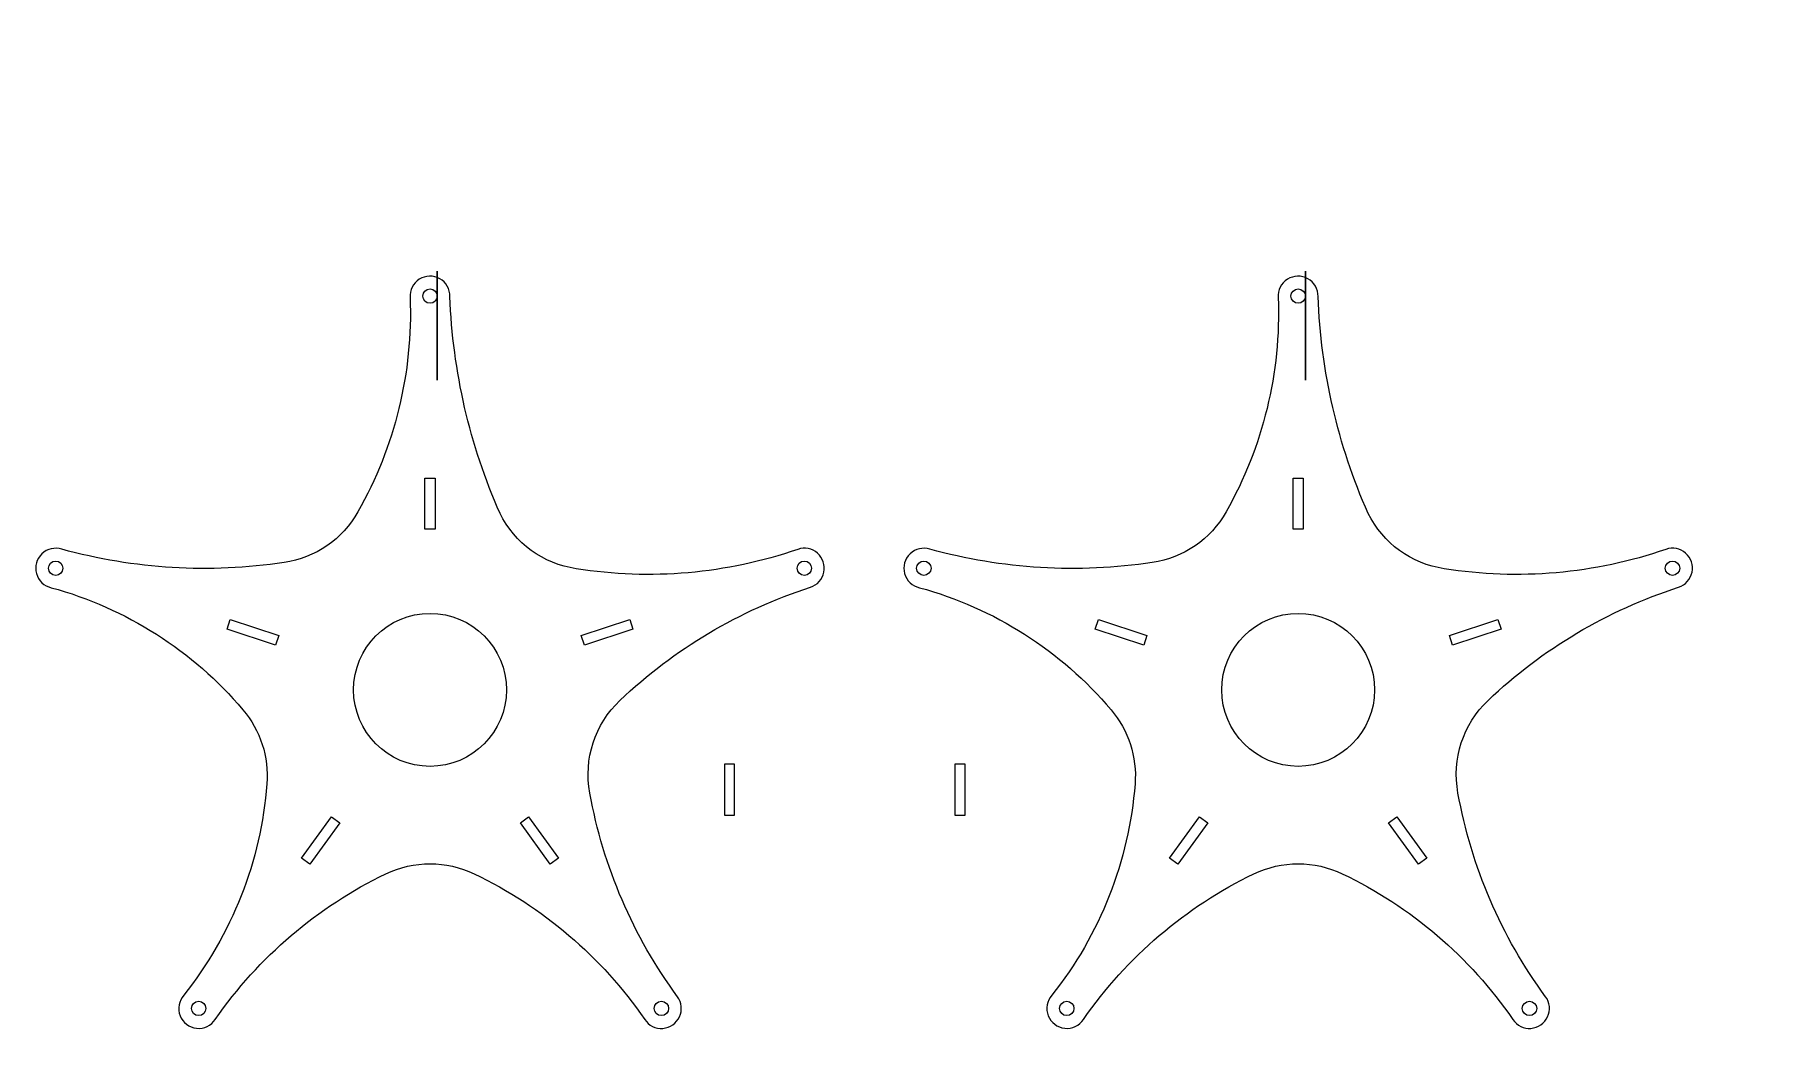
# Model space of a CAD drawing. Header units: millimetres. Extents: x -661 to 660, y -1432 to 519.
# Drawn here: x -661 to 16, y 127 to 519 of the extents above; entities that cross this region are included whole.
import ezdxf

# ---------------------------------------------------------------- set-up
doc = ezdxf.new("R2010")
doc.units = ezdxf.units.MM
doc.header["$MEASUREMENT"] = 0
doc.layers.add('layer 1', color=7, linetype='Continuous')

msp = doc.modelspace()

# ---------------------------------------------------------------- linework, layer by layer
at = {"layer": 'layer 1', "color": 5, "lineweight": 9}
for points, knots in [([(-422.0869, -144.0563), (-422.0869, -155.102), (-431.0412, -164.0563), (-442.0869, -164.0563), (-442.0869, -164.0563), (-453.1326, -164.0564), (-462.0869, -155.1021), (-462.0869, -144.0564), (-462.0869, -144.0564), (-462.0869, -133.0107), (-453.1327, -124.0564), (-442.087, -124.0564), (-442.087, -124.0564), (-431.0413, -124.0563), (-422.087, -133.0106), (-422.0869, -144.0562), (-422.0839, -475.4242), (-422.0869, 518.6857), (-422.0869, -144.0563)], [0, 0, 0, 0, 0.2, 0.2, 0.2, 0.2, 0.4, 0.4, 0.4, 0.4, 0.6, 0.6, 0.6, 0.6, 1, 1, 1, 1.0001, 1.0001, 1.0001, 1.0001]), ([(-502.7581, 416.0332), (-502.7581, 417.5952), (-504.0244, 418.8616), (-505.5865, 418.8616), (-505.5865, 418.8616), (-507.1486, 418.8616), (-508.4149, 417.5953), (-508.4149, 416.0332), (-508.4149, 416.0332), (-508.4149, 414.4711), (-507.1486, 413.2047), (-505.5865, 413.2047), (-505.5865, 413.2047), (-504.0244, 413.2047), (-502.7581, 414.471), (-502.7581, 416.0331), (-502.7581, 462.8961), (-502.7581, 322.3132), (-502.7581, 416.0332)], [0, 0, 0, 0, 0.2, 0.2, 0.2, 0.2, 0.4, 0.4, 0.4, 0.4, 0.6, 0.6, 0.6, 0.6, 1, 1, 1, 1.0001, 1.0001, 1.0001, 1.0001]), ([(-161.9746, 416.0332), (-161.9746, 417.5952), (-163.2409, 418.8616), (-164.803, 418.8616), (-164.803, 418.8616), (-166.3651, 418.8616), (-167.6314, 417.5953), (-167.6314, 416.0332), (-167.6314, 416.0332), (-167.6314, 414.4711), (-166.3651, 413.2047), (-164.803, 413.2047), (-164.803, 413.2047), (-163.2409, 413.2047), (-161.9746, 414.471), (-161.9746, 416.0331), (-161.9746, 462.8961), (-161.9746, 322.3132), (-161.9746, 416.0332)], [0, 0, 0, 0, 0.2, 0.2, 0.2, 0.2, 0.4, 0.4, 0.4, 0.4, 0.6, 0.6, 0.6, 0.6, 1, 1, 1, 1.0001, 1.0001, 1.0001, 1.0001]), ([(-513.393, 415.4471), (-513.6089, 418.3229), (-512.2262, 421.0845), (-509.7943, 422.6346), (-509.7943, 422.6346), (-507.3621, 424.1849), (-504.2745, 424.2722), (-501.7586, 422.8619), (-501.7586, 422.8619), (-499.2427, 421.4516), (-497.7061, 418.7722), (-497.7594, 415.8885), (-497.7594, 415.8885), (-496.6827, 386.5209), (-490.0106, 357.6287), (-478.101, 330.7623), (-478.101, 330.7623), (-472.2778, 319.0907), (-461.13, 310.9917), (-448.2306, 309.0605), (-448.2306, 309.0605), (-419.0342, 304.4223), (-389.1452, 307.0355), (-361.1965, 316.6697), (-361.1965, 316.6697), (-358.535, 317.5893), (-355.5847, 317.0085), (-353.4702, 315.1489), (-353.4702, 315.1489), (-351.3557, 313.2892), (-350.4029, 310.4372), (-350.975, 307.6801), (-350.975, 307.6801), (-351.5471, 304.9229), (-353.5558, 302.6854), (-356.2355, 301.8205), (-356.2355, 301.8205), (-384.1822, 292.7965), (-409.7451, 277.6105), (-431.0368, 257.3837), (-431.0368, 257.3837), (-440.8727, 248.0565), (-445.3156, 234.3827), (-442.8406, 221.0555), (-442.8406, 221.0555), (-437.6163, 192.143), (-425.8512, 164.8077), (-408.4444, 141.1384), (-408.4444, 141.1384), (-406.7695, 138.8426), (-406.4703, 135.8195), (-407.6627, 133.24), (-407.6627, 133.24), (-408.855, 130.6605), (-411.3516, 128.9297), (-414.1854, 128.718), (-414.1854, 128.718), (-417.0189, 128.5062), (-419.7445, 129.8464), (-421.307, 132.2195), (-421.307, 132.2195), (-421.3073, 132.2199), (-421.3075, 132.2202), (-421.3078, 132.2206), (-421.3078, 132.2206), (-438.242, 156.7869), (-461.3214, 176.4837), (-488.2438, 189.3463), (-488.2438, 189.3463), (-499.2042, 194.6198), (-511.9688, 194.6198), (-522.9293, 189.3463), (-522.9293, 189.3463), (-549.8059, 176.4131), (-572.8687, 156.7304), (-589.8653, 132.2205), (-589.8653, 132.2205), (-591.4749, 129.7752), (-594.3143, 128.4323), (-597.2256, 128.7394), (-597.2256, 128.7394), (-600.1369, 129.0465), (-602.6336, 130.9522), (-603.6975, 133.6795), (-603.6975, 133.6795), (-604.7615, 136.4068), (-604.2149, 139.4998), (-602.2806, 141.6972), (-602.2806, 141.6972), (-583.3461, 165.4668), (-571.9658, 194.3633), (-569.6071, 224.6609), (-569.6071, 224.6609), (-568.7855, 235.2141), (-572.1804, 245.6627), (-579.0481, 253.7176), (-579.0481, 253.7176), (-598.6881, 276.9303), (-624.9087, 293.6374), (-654.2454, 301.6315), (-654.2454, 301.6315), (-654.2457, 301.6316), (-654.2461, 301.6317), (-654.2465, 301.6318), (-654.2465, 301.6318), (-657.0607, 302.2632), (-659.2999, 304.3908), (-660.074, 307.1691), (-660.074, 307.1691), (-660.8482, 309.9474), (-660.0321, 312.9264), (-657.9499, 314.9221), (-657.9499, 314.9221), (-655.8678, 316.9177), (-652.8572, 317.6069), (-650.114, 316.7158), (-650.114, 316.7158), (-621.6993, 308.927), (-591.9738, 307.1438), (-562.8321, 311.4799), (-562.8321, 311.4799), (-550.631, 313.2954), (-539.9498, 320.6388), (-533.8859, 331.3809), (-533.8859, 331.3809), (-519.4039, 356.9647), (-512.3094, 386.0669), (-513.3929, 415.4453), (-513.3929, 415.4453), (-513.3929, 415.4459), (-513.3929, 415.4465), (-513.393, 415.4471)], [0, 0, 0, 0, 0.02941176, 0.02941176, 0.02941176, 0.02941176, 0.05882353, 0.05882353, 0.05882353, 0.05882353, 0.08823529, 0.08823529, 0.08823529, 0.08823529, 0.11764706, 0.11764706, 0.11764706, 0.11764706, 0.14705882, 0.14705882, 0.14705882, 0.14705882, 0.17647059, 0.17647059, 0.17647059, 0.17647059, 0.20588235, 0.20588235, 0.20588235, 0.20588235, 0.23529412, 0.23529412, 0.23529412, 0.23529412, 0.26470588, 0.26470588, 0.26470588, 0.26470588, 0.29411765, 0.29411765, 0.29411765, 0.29411765, 0.32352941, 0.32352941, 0.32352941, 0.32352941, 0.35294118, 0.35294118, 0.35294118, 0.35294118, 0.38235294, 0.38235294, 0.38235294, 0.38235294, 0.41176471, 0.41176471, 0.41176471, 0.41176471, 0.44117647, 0.44117647, 0.44117647, 0.44117647, 0.47058824, 0.47058824, 0.47058824, 0.47058824, 0.5, 0.5, 0.5, 0.5, 0.52941176, 0.52941176, 0.52941176, 0.52941176, 0.55882353, 0.55882353, 0.55882353, 0.55882353, 0.58823529, 0.58823529, 0.58823529, 0.58823529, 0.61764706, 0.61764706, 0.61764706, 0.61764706, 0.64705882, 0.64705882, 0.64705882, 0.64705882, 0.67647059, 0.67647059, 0.67647059, 0.67647059, 0.70588235, 0.70588235, 0.70588235, 0.70588235, 0.73529412, 0.73529412, 0.73529412, 0.73529412, 0.76470588, 0.76470588, 0.76470588, 0.76470588, 0.79411765, 0.79411765, 0.79411765, 0.79411765, 0.82352941, 0.82352941, 0.82352941, 0.82352941, 0.85294118, 0.85294118, 0.85294118, 0.85294118, 0.88235294, 0.88235294, 0.88235294, 0.88235294, 0.91176471, 0.91176471, 0.91176471, 0.91176471, 0.94117647, 0.94117647, 0.94117647, 0.94117647, 1, 1, 1, 1]), ([(-172.6095, 415.4471), (-172.8254, 418.3229), (-171.4427, 421.0845), (-169.0108, 422.6346), (-169.0108, 422.6346), (-166.5786, 424.1849), (-163.491, 424.2722), (-160.9751, 422.8619), (-160.9751, 422.8619), (-158.4592, 421.4516), (-156.9226, 418.7722), (-156.9759, 415.8885), (-156.9759, 415.8885), (-155.8992, 386.5209), (-149.2271, 357.6287), (-137.3175, 330.7623), (-137.3175, 330.7623), (-131.4943, 319.0907), (-120.3465, 310.9917), (-107.4471, 309.0605), (-107.4471, 309.0605), (-78.2507, 304.4223), (-48.3617, 307.0355), (-20.413, 316.6697), (-20.413, 316.6697), (-17.7515, 317.5893), (-14.8012, 317.0085), (-12.6867, 315.1489), (-12.6867, 315.1489), (-10.5722, 313.2892), (-9.6194, 310.4372), (-10.1915, 307.6801), (-10.1915, 307.6801), (-10.7636, 304.9229), (-12.7723, 302.6854), (-15.452, 301.8205), (-15.452, 301.8205), (-43.3987, 292.7965), (-68.9616, 277.6105), (-90.2533, 257.3837), (-90.2533, 257.3837), (-100.0892, 248.0565), (-104.5321, 234.3827), (-102.0571, 221.0555), (-102.0571, 221.0555), (-96.8328, 192.143), (-85.0677, 164.8077), (-67.6609, 141.1384), (-67.6609, 141.1384), (-65.986, 138.8426), (-65.6868, 135.8195), (-66.8792, 133.24), (-66.8792, 133.24), (-68.0715, 130.6605), (-70.5681, 128.9297), (-73.4019, 128.718), (-73.4019, 128.718), (-76.2354, 128.5062), (-78.961, 129.8464), (-80.5235, 132.2195), (-80.5235, 132.2195), (-80.5238, 132.2199), (-80.524, 132.2202), (-80.5243, 132.2206), (-80.5243, 132.2206), (-97.4585, 156.7869), (-120.5379, 176.4837), (-147.4603, 189.3463), (-147.4603, 189.3463), (-158.4207, 194.6198), (-171.1853, 194.6198), (-182.1458, 189.3463), (-182.1458, 189.3463), (-209.0224, 176.4131), (-232.0852, 156.7304), (-249.0818, 132.2205), (-249.0818, 132.2205), (-250.6914, 129.7752), (-253.5308, 128.4323), (-256.4421, 128.7394), (-256.4421, 128.7394), (-259.3534, 129.0465), (-261.8501, 130.9522), (-262.914, 133.6795), (-262.914, 133.6795), (-263.978, 136.4068), (-263.4314, 139.4998), (-261.4971, 141.6972), (-261.4971, 141.6972), (-242.5626, 165.4668), (-231.1823, 194.3633), (-228.8236, 224.6609), (-228.8236, 224.6609), (-228.002, 235.2141), (-231.3969, 245.6627), (-238.2646, 253.7176), (-238.2646, 253.7176), (-257.9046, 276.9303), (-284.1252, 293.6374), (-313.4619, 301.6315), (-313.4619, 301.6315), (-313.4622, 301.6316), (-313.4626, 301.6317), (-313.463, 301.6318), (-313.463, 301.6318), (-316.2772, 302.2632), (-318.5164, 304.3908), (-319.2905, 307.1691), (-319.2905, 307.1691), (-320.0647, 309.9474), (-319.2486, 312.9264), (-317.1664, 314.9221), (-317.1664, 314.9221), (-315.0843, 316.9177), (-312.0737, 317.6069), (-309.3305, 316.7158), (-309.3305, 316.7158), (-280.9158, 308.927), (-251.1903, 307.1438), (-222.0486, 311.4799), (-222.0486, 311.4799), (-209.8475, 313.2954), (-199.1663, 320.6388), (-193.1024, 331.3809), (-193.1024, 331.3809), (-178.6204, 356.9647), (-171.5259, 386.0669), (-172.6094, 415.4453), (-172.6094, 415.4453), (-172.6094, 415.4459), (-172.6094, 415.4465), (-172.6095, 415.4471)], [0, 0, 0, 0, 0.02941176, 0.02941176, 0.02941176, 0.02941176, 0.05882353, 0.05882353, 0.05882353, 0.05882353, 0.08823529, 0.08823529, 0.08823529, 0.08823529, 0.11764706, 0.11764706, 0.11764706, 0.11764706, 0.14705882, 0.14705882, 0.14705882, 0.14705882, 0.17647059, 0.17647059, 0.17647059, 0.17647059, 0.20588235, 0.20588235, 0.20588235, 0.20588235, 0.23529412, 0.23529412, 0.23529412, 0.23529412, 0.26470588, 0.26470588, 0.26470588, 0.26470588, 0.29411765, 0.29411765, 0.29411765, 0.29411765, 0.32352941, 0.32352941, 0.32352941, 0.32352941, 0.35294118, 0.35294118, 0.35294118, 0.35294118, 0.38235294, 0.38235294, 0.38235294, 0.38235294, 0.41176471, 0.41176471, 0.41176471, 0.41176471, 0.44117647, 0.44117647, 0.44117647, 0.44117647, 0.47058824, 0.47058824, 0.47058824, 0.47058824, 0.5, 0.5, 0.5, 0.5, 0.52941176, 0.52941176, 0.52941176, 0.52941176, 0.55882353, 0.55882353, 0.55882353, 0.55882353, 0.58823529, 0.58823529, 0.58823529, 0.58823529, 0.61764706, 0.61764706, 0.61764706, 0.61764706, 0.64705882, 0.64705882, 0.64705882, 0.64705882, 0.67647059, 0.67647059, 0.67647059, 0.67647059, 0.70588235, 0.70588235, 0.70588235, 0.70588235, 0.73529412, 0.73529412, 0.73529412, 0.73529412, 0.76470588, 0.76470588, 0.76470588, 0.76470588, 0.79411765, 0.79411765, 0.79411765, 0.79411765, 0.82352941, 0.82352941, 0.82352941, 0.82352941, 0.85294118, 0.85294118, 0.85294118, 0.85294118, 0.88235294, 0.88235294, 0.88235294, 0.88235294, 0.91176471, 0.91176471, 0.91176471, 0.91176471, 0.94117647, 0.94117647, 0.94117647, 0.94117647, 1, 1, 1, 1]), ([(-507.5865, 344.6196), (-507.5865, 344.6196), (-507.5865, 324.6196), (-507.5865, 324.6196), (-507.5865, 324.6196), (-507.5865, 324.6196), (-503.5865, 324.6196), (-503.5865, 324.6196), (-503.5865, 324.6196), (-503.5865, 324.6196), (-503.5865, 344.6196), (-503.5865, 344.6196), (-503.5865, 344.6196), (-503.5865, 344.6196), (-507.5865, 344.6196), (-507.5865, 344.6196)], [0, 0, 0, 0, 0.2, 0.2, 0.2, 0.2, 0.4, 0.4, 0.4, 0.4, 0.6, 0.6, 0.6, 0.6, 1, 1, 1, 1]), ([(-166.803, 344.6196), (-166.803, 344.6196), (-166.803, 324.6196), (-166.803, 324.6196), (-166.803, 324.6196), (-166.803, 324.6196), (-162.803, 324.6196), (-162.803, 324.6196), (-162.803, 324.6196), (-162.803, 324.6196), (-162.803, 344.6196), (-162.803, 344.6196), (-162.803, 344.6196), (-162.803, 344.6196), (-166.803, 344.6196), (-166.803, 344.6196)], [0, 0, 0, 0, 0.2, 0.2, 0.2, 0.2, 0.4, 0.4, 0.4, 0.4, 0.6, 0.6, 0.6, 0.6, 1, 1, 1, 1]), ([(-649.7045, 309.2704), (-649.7045, 310.8325), (-650.9708, 312.0989), (-652.5329, 312.0989), (-652.5329, 312.0989), (-654.095, 312.0989), (-655.3613, 310.8326), (-655.3613, 309.2705), (-655.3613, 309.2705), (-655.3613, 307.7084), (-654.095, 306.442), (-652.5329, 306.442), (-652.5329, 306.442), (-650.9708, 306.442), (-649.7045, 307.7083), (-649.7045, 309.2704)], [0, 0, 0, 0, 0.2, 0.2, 0.2, 0.2, 0.4, 0.4, 0.4, 0.4, 0.6, 0.6, 0.6, 0.6, 1, 1, 1, 1]), ([(-355.8118, 309.2704), (-355.8118, 310.8325), (-357.0781, 312.0989), (-358.6402, 312.0989), (-358.6402, 312.0989), (-360.2023, 312.0989), (-361.4686, 310.8326), (-361.4686, 309.2705), (-361.4686, 309.2705), (-361.4686, 307.7084), (-360.2023, 306.442), (-358.6402, 306.442), (-358.6402, 306.442), (-357.0781, 306.442), (-355.8118, 307.7083), (-355.8118, 309.2704)], [0, 0, 0, 0, 0.2, 0.2, 0.2, 0.2, 0.4, 0.4, 0.4, 0.4, 0.6, 0.6, 0.6, 0.6, 1, 1, 1, 1]), ([(-308.921, 309.2704), (-308.921, 310.8325), (-310.1873, 312.0989), (-311.7494, 312.0989), (-311.7494, 312.0989), (-313.3115, 312.0989), (-314.5778, 310.8326), (-314.5778, 309.2705), (-314.5778, 309.2705), (-314.5778, 307.7084), (-313.3115, 306.442), (-311.7494, 306.442), (-311.7494, 306.442), (-310.1873, 306.442), (-308.921, 307.7083), (-308.921, 309.2704)], [0, 0, 0, 0, 0.2, 0.2, 0.2, 0.2, 0.4, 0.4, 0.4, 0.4, 0.6, 0.6, 0.6, 0.6, 1, 1, 1, 1]), ([(-15.0283, 309.2704), (-15.0283, 310.8325), (-16.2946, 312.0989), (-17.8567, 312.0989), (-17.8567, 312.0989), (-19.4188, 312.0989), (-20.6851, 310.8326), (-20.6851, 309.2705), (-20.6851, 309.2705), (-20.6851, 307.7084), (-19.4188, 306.442), (-17.8567, 306.442), (-17.8567, 306.442), (-16.2946, 306.442), (-15.0283, 307.7083), (-15.0283, 309.2704)], [0, 0, 0, 0, 0.2, 0.2, 0.2, 0.2, 0.4, 0.4, 0.4, 0.4, 0.6, 0.6, 0.6, 0.6, 1, 1, 1, 1]), ([(-475.5865, 261.5246), (-475.5865, 278.0932), (-489.0179, 291.5246), (-505.5865, 291.5246), (-505.5865, 291.5246), (-522.155, 291.5247), (-535.5865, 278.0933), (-535.5865, 261.5247), (-535.5865, 261.5247), (-535.5865, 244.9562), (-522.1551, 231.5247), (-505.5866, 231.5247), (-505.5866, 231.5247), (-489.0181, 231.5246), (-475.5866, 244.956), (-475.5865, 261.5245), (-475.5865, 261.5245), (-475.5865, 261.5246), (-475.5865, 261.5246)], [0, 0, 0, 0, 0.2, 0.2, 0.2, 0.2, 0.4, 0.4, 0.4, 0.4, 0.6, 0.6, 0.6, 0.6, 1, 1, 1, 1.0001, 1.0001, 1.0001, 1.0001]), ([(-134.803, 261.5246), (-134.803, 278.0932), (-148.2344, 291.5246), (-164.803, 291.5246), (-164.803, 291.5246), (-181.3715, 291.5247), (-194.803, 278.0933), (-194.803, 261.5247), (-194.803, 261.5247), (-194.803, 244.9562), (-181.3716, 231.5247), (-164.8031, 231.5247), (-164.8031, 231.5247), (-148.2346, 231.5246), (-134.8031, 244.956), (-134.803, 261.5245), (-134.803, 261.5245), (-134.803, 261.5246), (-134.803, 261.5246)], [0, 0, 0, 0, 0.2, 0.2, 0.2, 0.2, 0.4, 0.4, 0.4, 0.4, 0.6, 0.6, 0.6, 0.6, 1, 1, 1, 1.0001, 1.0001, 1.0001, 1.0001]), ([(-585.2326, 285.3003), (-585.2326, 285.3003), (-566.2114, 279.1199), (-566.2114, 279.1199), (-566.2114, 279.1199), (-566.2114, 279.1199), (-564.9754, 282.9242), (-564.9754, 282.9242), (-564.9754, 282.9242), (-564.9754, 282.9242), (-583.9965, 289.1045), (-583.9965, 289.1045), (-583.9965, 289.1045), (-583.9965, 289.1045), (-585.2326, 285.3003), (-585.2326, 285.3003)], [0, 0, 0, 0, 0.2, 0.2, 0.2, 0.2, 0.4, 0.4, 0.4, 0.4, 0.6, 0.6, 0.6, 0.6, 1, 1, 1, 1]), ([(-427.1766, 289.1045), (-427.1766, 289.1045), (-446.1977, 282.9242), (-446.1977, 282.9242), (-446.1977, 282.9242), (-446.1977, 282.9242), (-444.9617, 279.1199), (-444.9617, 279.1199), (-444.9617, 279.1199), (-444.9617, 279.1199), (-425.9405, 285.3003), (-425.9405, 285.3003), (-425.9405, 285.3003), (-425.9405, 285.3003), (-427.1766, 289.1045), (-427.1766, 289.1045)], [0, 0, 0, 0, 0.2, 0.2, 0.2, 0.2, 0.4, 0.4, 0.4, 0.4, 0.6, 0.6, 0.6, 0.6, 1, 1, 1, 1]), ([(-244.4491, 285.3003), (-244.4491, 285.3003), (-225.4279, 279.1199), (-225.4279, 279.1199), (-225.4279, 279.1199), (-225.4279, 279.1199), (-224.1919, 282.9242), (-224.1919, 282.9242), (-224.1919, 282.9242), (-224.1919, 282.9242), (-243.213, 289.1045), (-243.213, 289.1045), (-243.213, 289.1045), (-243.213, 289.1045), (-244.4491, 285.3003), (-244.4491, 285.3003)], [0, 0, 0, 0, 0.2, 0.2, 0.2, 0.2, 0.4, 0.4, 0.4, 0.4, 0.6, 0.6, 0.6, 0.6, 1, 1, 1, 1]), ([(-86.3931, 289.1045), (-86.3931, 289.1045), (-105.4142, 282.9242), (-105.4142, 282.9242), (-105.4142, 282.9242), (-105.4142, 282.9242), (-104.1782, 279.1199), (-104.1782, 279.1199), (-104.1782, 279.1199), (-104.1782, 279.1199), (-85.157, 285.3003), (-85.157, 285.3003), (-85.157, 285.3003), (-85.157, 285.3003), (-86.3931, 289.1045), (-86.3931, 289.1045)], [0, 0, 0, 0, 0.2, 0.2, 0.2, 0.2, 0.4, 0.4, 0.4, 0.4, 0.6, 0.6, 0.6, 0.6, 1, 1, 1, 1]), ([(-390.027, 212.3801), (-390.027, 212.3801), (-390.027, 232.3801), (-390.027, 232.3801), (-390.027, 232.3801), (-390.027, 232.3801), (-386.027, 232.3801), (-386.027, 232.3801), (-386.027, 232.3801), (-386.027, 232.3801), (-386.027, 212.3801), (-386.027, 212.3801), (-386.027, 212.3801), (-386.027, 212.3801), (-390.027, 212.3801), (-390.027, 212.3801)], [0, 0, 0, 0, 0.2, 0.2, 0.2, 0.2, 0.4, 0.4, 0.4, 0.4, 0.6, 0.6, 0.6, 0.6, 1, 1, 1, 1]), ([(-299.5395, 212.3801), (-299.5395, 212.3801), (-299.5395, 232.3801), (-299.5395, 232.3801), (-299.5395, 232.3801), (-299.5395, 232.3801), (-295.5395, 232.3801), (-295.5395, 232.3801), (-295.5395, 232.3801), (-295.5395, 232.3801), (-295.5395, 212.3801), (-295.5395, 212.3801), (-295.5395, 212.3801), (-295.5395, 212.3801), (-299.5395, 212.3801), (-299.5395, 212.3801)], [0, 0, 0, 0, 0.2, 0.2, 0.2, 0.2, 0.4, 0.4, 0.4, 0.4, 0.6, 0.6, 0.6, 0.6, 1, 1, 1, 1]), ([(-552.8105, 193.1238), (-552.8105, 193.1238), (-541.0548, 209.3042), (-541.0548, 209.3042), (-541.0548, 209.3042), (-541.0548, 209.3042), (-544.2909, 211.6554), (-544.2909, 211.6554), (-544.2909, 211.6554), (-544.2909, 211.6554), (-556.0466, 195.475), (-556.0466, 195.475), (-556.0466, 195.475), (-556.0466, 195.475), (-552.8105, 193.1238), (-552.8105, 193.1238)], [0, 0, 0, 0, 0.2, 0.2, 0.2, 0.2, 0.4, 0.4, 0.4, 0.4, 0.6, 0.6, 0.6, 0.6, 1, 1, 1, 1]), ([(-455.1265, 195.475), (-455.1265, 195.475), (-466.8822, 211.6554), (-466.8822, 211.6554), (-466.8822, 211.6554), (-466.8822, 211.6554), (-470.1183, 209.3042), (-470.1183, 209.3042), (-470.1183, 209.3042), (-470.1183, 209.3042), (-458.3626, 193.1238), (-458.3626, 193.1238), (-458.3626, 193.1238), (-458.3626, 193.1238), (-455.1265, 195.475), (-455.1265, 195.475)], [0, 0, 0, 0, 0.2, 0.2, 0.2, 0.2, 0.4, 0.4, 0.4, 0.4, 0.6, 0.6, 0.6, 0.6, 1, 1, 1, 1]), ([(-212.027, 193.1238), (-212.027, 193.1238), (-200.2713, 209.3042), (-200.2713, 209.3042), (-200.2713, 209.3042), (-200.2713, 209.3042), (-203.5074, 211.6554), (-203.5074, 211.6554), (-203.5074, 211.6554), (-203.5074, 211.6554), (-215.2631, 195.475), (-215.2631, 195.475), (-215.2631, 195.475), (-215.2631, 195.475), (-212.027, 193.1238), (-212.027, 193.1238)], [0, 0, 0, 0, 0.2, 0.2, 0.2, 0.2, 0.4, 0.4, 0.4, 0.4, 0.6, 0.6, 0.6, 0.6, 1, 1, 1, 1]), ([(-114.343, 195.475), (-114.343, 195.475), (-126.0987, 211.6554), (-126.0987, 211.6554), (-126.0987, 211.6554), (-126.0987, 211.6554), (-129.3348, 209.3042), (-129.3348, 209.3042), (-129.3348, 209.3042), (-129.3348, 209.3042), (-117.5791, 193.1238), (-117.5791, 193.1238), (-117.5791, 193.1238), (-117.5791, 193.1238), (-114.343, 195.475), (-114.343, 195.475)], [0, 0, 0, 0, 0.2, 0.2, 0.2, 0.2, 0.4, 0.4, 0.4, 0.4, 0.6, 0.6, 0.6, 0.6, 1, 1, 1, 1]), ([(16.2979, -372.0842), (16.2979, -354.4111), (1.971, -340.0842), (-15.7021, -340.0842), (-15.7021, -340.0842), (-33.3752, -340.0841), (-47.7021, -354.411), (-47.7021, -372.0841), (-47.7021, -372.0841), (-47.7021, -389.7572), (-33.3753, -404.0841), (-15.7022, -404.0841), (-15.7022, -404.0841), (1.9709, -404.0842), (16.2978, -389.7574), (16.2979, -372.0843), (16.3009, 158.1087), (16.2979, -1432.4702), (16.2979, -372.0842)], [0, 0, 0, 0, 0.2, 0.2, 0.2, 0.2, 0.4, 0.4, 0.4, 0.4, 0.6, 0.6, 0.6, 0.6, 1, 1, 1, 1.0001, 1.0001, 1.0001, 1.0001]), ([(-593.576, 136.5246), (-593.576, 138.0867), (-594.8423, 139.3531), (-596.4044, 139.3531), (-596.4044, 139.3531), (-597.9665, 139.3531), (-599.2328, 138.0868), (-599.2328, 136.5247), (-599.2328, 136.5247), (-599.2328, 134.9626), (-597.9665, 133.6962), (-596.4044, 133.6962), (-596.4044, 133.6962), (-594.8423, 133.6962), (-593.576, 134.9625), (-593.576, 136.5246)], [0, 0, 0, 0, 0.2, 0.2, 0.2, 0.2, 0.4, 0.4, 0.4, 0.4, 0.6, 0.6, 0.6, 0.6, 1, 1, 1, 1]), ([(-411.9403, 136.5246), (-411.9403, 138.0867), (-413.2066, 139.3531), (-414.7687, 139.3531), (-414.7687, 139.3531), (-416.3308, 139.3531), (-417.5971, 138.0868), (-417.5971, 136.5247), (-417.5971, 136.5247), (-417.5971, 134.9626), (-416.3308, 133.6962), (-414.7687, 133.6962), (-414.7687, 133.6962), (-413.2066, 133.6962), (-411.9403, 134.9625), (-411.9403, 136.5246)], [0, 0, 0, 0, 0.2, 0.2, 0.2, 0.2, 0.4, 0.4, 0.4, 0.4, 0.6, 0.6, 0.6, 0.6, 1, 1, 1, 1]), ([(-252.7925, 136.5246), (-252.7925, 138.0867), (-254.0588, 139.3531), (-255.6209, 139.3531), (-255.6209, 139.3531), (-257.183, 139.3531), (-258.4493, 138.0868), (-258.4493, 136.5247), (-258.4493, 136.5247), (-258.4493, 134.9626), (-257.183, 133.6962), (-255.6209, 133.6962), (-255.6209, 133.6962), (-254.0588, 133.6962), (-252.7925, 134.9625), (-252.7925, 136.5246)], [0, 0, 0, 0, 0.2, 0.2, 0.2, 0.2, 0.4, 0.4, 0.4, 0.4, 0.6, 0.6, 0.6, 0.6, 1, 1, 1, 1]), ([(-71.1568, 136.5246), (-71.1568, 138.0867), (-72.4231, 139.3531), (-73.9852, 139.3531), (-73.9852, 139.3531), (-75.5473, 139.3531), (-76.8136, 138.0868), (-76.8136, 136.5247), (-76.8136, 136.5247), (-76.8136, 134.9626), (-75.5473, 133.6962), (-73.9852, 133.6962), (-73.9852, 133.6962), (-72.4231, 133.6962), (-71.1568, 134.9625), (-71.1568, 136.5246)], [0, 0, 0, 0, 0.2, 0.2, 0.2, 0.2, 0.4, 0.4, 0.4, 0.4, 0.6, 0.6, 0.6, 0.6, 1, 1, 1, 1])]:
    msp.add_open_spline(points, degree=3, knots=knots, dxfattribs=at)

doc.saveas('drawing.dxf')
